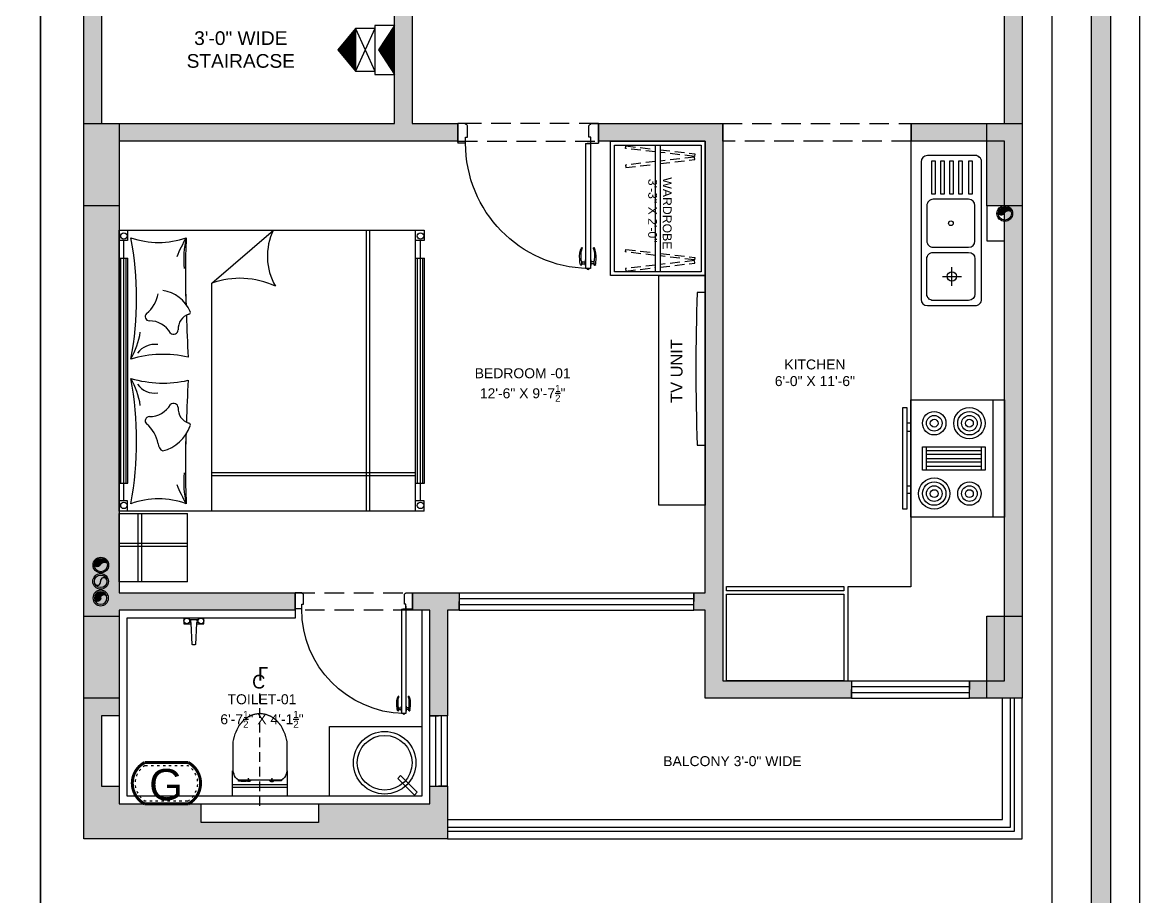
# Model space of a CAD drawing. Extents: x 374263 to 374793, y -84373 to -83661.
# Drawn here: x 374669.3 to 374766.8, y -84220.5 to -84144.2 of the extents above; entities that cross this region are included whole.
import ezdxf

# ---------------------------------------------------------------- set-up
doc = ezdxf.new("R2010")
doc.units = 0
doc.header["$MEASUREMENT"] = 0
for name, pattern in [('ACAD_ISO03W100', [30, 12, -18]), ('DASHED', [0.75, 0.5, -0.25]), ('DASHED2', [0.375, 0.25, -0.125])]:
    doc.linetypes.add(name, pattern=pattern)
doc.layers.get('0').update_dxf_attribs({"linetype": 'CONTINUOUS'})
for name, color, linetype in [('_DIMENSION', 190, 'CONTINUOUS'), ('_ELEVATION__18', 6, 'CONTINUOUS'), ('_HATCH_251', 251, 'CONTINUOUS'), ('_TEXT', 3, 'CONTINUOUS'), ('A-WALL', 253, 'CONTINUOUS'), ('COLUMN', 2, 'CONTINUOUS'), ('DOOR', 32, 'CONTINUOUS'), ('FORMAT_BODER', 34, 'CONTINUOUS'), ('FORMAT_BODER_HATCH', 8, 'CONTINUOUS'), ('FORMAT_TEXT', 34, 'CONTINUOUS'), ('FURNITURE', 36, 'CONTINUOUS'), ('HATCH', 251, 'CONTINUOUS'), ('KITCHEN_SANITRY', 253, 'CONTINUOUS'), ('PL_SOIL_PIPE', 20, 'CONTINUOUS'), ('PLUMBING_FITTINGS', 155, 'CONTINUOUS'), ('TOILET_FIXTURES', 125, 'CONTINUOUS'), ('WALL', 10, 'CONTINUOUS')]:
    doc.layers.add(name, color=color, linetype=linetype)
doc.styles.add('6_IN', font='arial.ttf', dxfattribs={"height": 6})
doc.styles.add('ABHAY', font='cityb___.ttf', dxfattribs={"height": 8})
doc.styles.add('ROMANS', font='ROMANS.shx')
doc.styles.add('TEXT', font='arial.ttf', dxfattribs={"height": 5})

# ---------------------------------------------------------------- blocks, each defined once
blk = doc.blocks.new('HANDLE_')
at = {"color": 25}
for p, q in [((-0.7500000000004547, -1.09139e-11), (0.7500000000004547, 1.09139e-11)), ((-3.842498068636357, -0.8676284369915948), (-3.853216888692712, -0.9166993664020991)), ((-0.7499999999977263, -0.1250000000121645), (-0.7500000000004547, -1.20508e-11)), ((-0.7499999999977263, -0.1250000000121645), (0.7500000000022738, -0.1250000000121645)), ((-0.31193088684131, -0.1339285402199266), (-0.3119308868422195, -0.1250000000121645)), ((0.3032124157793987, -0.9556787557717143), (-0.3032124157766702, -0.9556787557717143)), ((-0.2933930870608492, -0.1524663399978863), (0.2933930870653967, -0.1524663399978863)), ((-0.2499999999986358, -0.902466339997886), (-0.2499999999986358, -0.1524663399978863)), ((-0.2499999999977263, -0.9024663399977724), (0.2500000000022737, -0.9024663399977724)), ((0.2500000000013642, -0.902466339997886), (0.2500000000013642, -0.1524663399977726)), ((0.3032124157793987, -0.9556787557717143), (0.3426731880731495, -0.95135046825294)), ((0.3119308868458575, -0.1339285402199266), (0.3119308868467669, -0.1250000000121645)), ((0.6463932587589625, -1.053500312676419), (0.646393258758053, -1.234952984337382)), ((0.7500000000022738, -0.1250000000121645), (0.7500000000004547, -1.20508e-11))]:
    blk.add_line(p, q, dxfattribs=at)
for centre, radius, start, end in [((-3.778072760740997, -0.9331134917514416), 0.0769159507294752, 167.6781249051478, 262.0686072607006), ((-3.767353940683732, -0.8840425623365034), 0.0769159507294752, 88.24931041742155, 167.6781249085744), ((-0.3009289805590924, -1.419460461631159), 0.4637873270867705, 90.28209423090686, 130.7272898885489), ((-0.2933930870608492, -0.1339285402175392), 0.0185377997804608, 180.0000000073801, 270), ((-0.2499999999986358, -0.9556787557762618), 0.0532124157783414, 90, 179.9999999951015), ((0.2500000000013642, -0.9556787557762618), 0.0532124157783414, 4.8983595e-09, 90), ((0.2933930870653967, -0.1339285402175392), 0.0185377997804608, 270, 359.9999999926198), ((0.415379954731634, -1.423615301906123), 0.477828784213676, 67.39559944381442, 98.75216363580843), ((0.5694773080263076, -1.234952984337155), 0.0769159507294752, 278.1758633467022, 359.9999999994072), ((0.5694773080290361, -1.053500312676192), 0.0769159507294752, 359.9999999998307, 67.39559944375627)]:
    blk.add_arc(centre, radius, start, end, dxfattribs=at)
for points, knots in [([(0.5804156764365871, -1.311087178844559), (0.2404666102843294, -1.359928414367117), (-0.5324436510968554, -1.500316170596986), (-2.807718213423413, -1.583981610057549), (-3.622089301655705, -1.037196674035044), (-3.779623931885451, -1.010556217176142), (-3.788686179886553, -1.009293665094332)], [0.06465077938968, 0.06465077938968, 0.06465077938968, 0.06465077938968, 0.4505205632379475, 1.832325763560979, 2.246212023165044, 2.271789688375158, 2.271789688375158, 2.271789688375158, 2.271789688375158]), ([(-0.6035313947181749, -1.067991453448598), (-0.6098302535333461, -1.068714258614932), (-0.6161585194799954, -1.069431592586282), (-0.7698983168706947, -1.08664164307754), (-0.9305572701600792, -1.099817278792102), (-2.418423520624401, -1.120246660228416), (-2.754086384392849, -1.10592491586908), (-3.055444082143821, -1.039428431763212), (-3.109407603767521, -1.023997047075339), (-3.205341281711751, -0.9890947827407216), (-3.252207411322614, -0.9665128117130732), (-3.367705836836193, -0.9102795760228444), (-3.434128194658569, -0.8767955881079386), (-3.560049150617032, -0.8354699217416055), (-3.607370699731744, -0.8233649423218594), (-3.697280721912193, -0.8102639610380036), (-3.733476652535956, -0.8081261451404771), (-3.765004116617547, -0.8071625141921002)], [0.6671451956050121, 0.6671451956050121, 0.6671451956050121, 0.6671451956050121, 0.6810983110480155, 0.6810983110480155, 1.004570596250969, 1.004570596250969, 1.651515166656878, 1.651515166656878, 1.812419402126525, 1.812419402126525, 1.988170690984935, 1.988170690984935, 2.163921979843344, 2.163921979843344, 2.251194067272754, 2.251194067272754, 2.323653162038147, 2.323653162038147, 2.323653162038147, 2.323653162038147])]:
    blk.add_open_spline(points, degree=3, knots=knots, dxfattribs=at)
blk = doc.blocks.new("D3'")
at = {"layer": 'DOOR', "color": 251}
for p, q in [((-2.582151463421723, 37.09107455348101), (-2.582151463421723, 37.42844256444266)), ((-3.364944593389736, 5.08796792857538), (-3.364944593389736, 37.09107455347919)), ((-2.114944593389735, 37.09107455348101), (-3.364944593389736, 37.09107455348101)), ((-2.114944593389735, 5.08796792857538), (-2.114944593389735, 37.09107455347919)), ((-36.00000000000046, 0), (-36.00000000000046, 5.000000000001818)), ((-34.03367700265244, 5.000000000001818), (-35.99999999999955, 5.000000000001818)), ((-36.00000000000091, 4.750000000000909), (-36, 0.2500000000009095)), ((-36.00000000000091, 4.750000000000909), (-36, 0.2500000000009095)), ((-36.00000000000046, 0.2500000000009095), (-36.00000000000046, 4.750000000000909)), ((-35.5, 5.000000000001818), (-35.5, 5.000000000001818)), ((-34.03367700265244, 5.000000000001818), (-34.03367700265244, 3.500000000001819)), ((-34.03367700265244, 3.500000000003637), (-33.53367700265244, 3.500000000001819)), ((-33.53367700265244, 3.500000000003637), (-33.53367700265244, 0.500000000003638)), ((-3.364944593389736, 5.08796792857538), (-2.114944593389735, 5.087967928577199)), ((-2.080378661138638, 5.089281034575833), (-2.952244309281923, 5.089281034574012)), ((-2.952244309281923, 5.073297343289596), (-2.952244309281923, 5.089281034574012)), ((-2.082332696775663, 5.073297343291415), (-2.952244309281923, 5.073297343289596)), ((-2.033677002652438, 3.500000000003637), (-2.533677002652437, 3.500000000001819)), ((-2.533677002652437, 3.500000000003637), (-2.533677002652437, 0.500000000003638)), ((-2.033677002652438, 5.000000000001818), (-2.033677002652438, 3.500000000001819)), ((-2.015983691284418, 5.006948337801077), (-2.015983691284418, 4.137036725293)), ((-2.015983691284418, 4.137036725293), (-2, 4.137036725293)), ((-2, 5.008902373436285), (-2, 4.137036725293)), ((-2.000000000000909, 5.000000000001818), (0, 5.000000000001818)), ((-0.75, 5.000000000001818), (-0.75, 5.000000000001818)), ((-0.75, 5.000000000001818), (-0.75, 5.000000000001818)), ((0, 0), (0, 5.000000000001818)), ((-4.547e-13, 0.2500000000045475), (-4.547e-13, 4.750000000004545)), ((-9.095e-13, 4.750000000007275), (0, 0.250000000007276)), ((-34.03367700265244, 1.819e-12), (-36.00000000000046, 0)), ((-34.03367700265244, 0.1381389938869688), (-34.03367700265244, 1.819e-12)), ((-33.53367700265244, 0.500000000001819), (-33.67181599653668, 0.500000000001819)), ((-2.533677002652437, 0.500000000001819), (-2.395538008768198, 0.500000000001819)), ((-2.033677002652438, 0.1381389938869688), (-2.033677002652438, 1.819e-12)), ((-2.033677002652438, 1.819e-12), (0, 0))]:
    blk.add_line(p, q, dxfattribs=at)
blk.add_circle((-2.015983691284644, 5.073297343291415), 0.0663490054912472, dxfattribs=at)
for centre, radius, start, end in [((-2.582151463421951, 37.09107455348101), 0.3373680109623365, 90, 180), ((-2.001500999663903, 5.06734061591726), 32.03224678733896, 91.32096415422062, 180.1204516170646), ((-34.03367700265267, 0.500000000001819), 0.3618609855343493, 269.9999999999479, 0), ((-2.033677002652666, 0.500000000001819), 0.3618609855343493, 180, 270.0000000000521)]:
    blk.add_arc(centre, radius, start, end, dxfattribs=at)
at = {"layer": 'DOOR', "color": 251, "extrusion": (0, 0, -1), "zscale": -1, "rotation": 90}
blk.add_blockref('HANDLE_', (3.364944593378821, 35.59107455347919), dxfattribs=at)
at = {"layer": 'DOOR', "color": 251, "rotation": 90}
blk.add_blockref('HANDLE_', (-2.114944593400648, 35.59107455347919), dxfattribs=at)
blk = doc.blocks.new('RANGE-OVEN_-_30_IN_TOP')
at = {"layer": 'KITCHEN_SANITRY'}
for p, q in [((0, -3), (30, -3)), ((12, -6), (18, -6)), ((13, -19.999996), (13, -6)), ((14, -6), (14, -19.999996)), ((15, -19.999996), (15, -6)), ((16, -6), (16, -19.999996)), ((17, -19.999996), (17, -6)), ((18, -19.999996), (12, -19.999996)), ((6.000000000000003, -23.99999600000001), (6.000000000000003, -24.999996)), ((8.000000000000002, -24.999996), (8.000000000000002, -23.99999600000001)), ((22.00000000000001, -24.999996), (22.00000000000001, -23.99999600000001)), ((24, -23.99999600000001), (24, -24.999996))]:
    blk.add_line(p, q, dxfattribs=at)
for points in [[(0, -23.99999600000001), (0, 0), (30, 0), (30, -23.99999600000001)], [(12, -20.999996), (12, -5), (18, -5), (18, -20.999996)], [(2.000000000000003, -25.999996), (2.000000000000003, -24.999996), (28.00000000000001, -24.999996), (28.00000000000001, -25.999996)]]:
    blk.add_lwpolyline(points, close=True, dxfattribs=at)
for centre, radius in [((6.000000000000003, -9.000000199999997), 4), ((6.000000000000003, -9.000000199999997), 3), ((6.000000000000003, -9.000000199999997), 2), ((6.000000000000003, -9.000000199999997), 1), ((24, -9.000000199999997), 3), ((24, -9.000000199999997), 2), ((24, -9.000000199999997), 1), ((24, -18), 4), ((6.000000000000003, -18), 3), ((6.000000000000003, -18), 2), ((6.000000000000003, -18), 1), ((24, -18), 3), ((24, -18), 2), ((24, -18), 1)]:
    blk.add_circle(centre, radius, dxfattribs=at)
blk = doc.blocks.new('W_C')
at = {"layer": 'TOILET_FIXTURES', "color": 0, "linetype": 'DASHED2', "ltscale": 10}
blk.add_line((76930.99999999997, -182791.5000000001), (76930.99999999997, -182821.5), dxfattribs=at)
at = {"layer": 'TOILET_FIXTURES', "extrusion": (1.22205784014e-05, 1.87020996e-08, 0.9999999999253286)}
for p, q in [((76923.95652173957, -182793.999999999, 8.60753783063e-05), (76923.95652173857, -182800.4695277456, 8.61963720707e-05)), ((76923.95652173957, -182793.999999999, 8.60753783063e-05), (76938.0434782605, -182794.0000000011, -8.60753783074e-05)), ((76938.0434782605, -182794.0000000011, -8.60753783074e-05), (76938.04347825947, -182800.4695277477, -8.5954384543e-05)), ((76924.10536490874, -182800.3274194626, 8.43747647169e-05), (76924.29398361118, -182799.6302133218, 8.20566958569e-05)), ((76936.49315291051, -182798.091752719, -6.70529814524e-05), (76925.59165039148, -182798.0917527172, 6.61696847844e-05)), ((76937.91183730144, -182800.33395942, -8.43481913059e-05), (76937.72321859866, -182799.6302133239, -8.20563231911e-05))]:
    blk.add_line(p, q, dxfattribs=at)
for points, elevation in [([(76937.99213957172, -182796.1736521909), (76923.9565159943, -182796.1736521888), (76923.95651599416, -182796.9662218839), (76937.99213957161, -182796.9662218859)], 0.9367226854038214), ([(76926.19775980865, -182797.8268445524), (76925.52404355502, -182797.8268445523), (76925.52404355493, -182798.091752735), (76926.19775980862, -182798.091752735)], 0.9367226854038208), ([(76926.19775980865, -182797.8268445524), (76926.81610216126, -182797.8268445525), (76926.81610216117, -182798.0917527352), (76926.19775980862, -182798.091752735)], 0.9367226854038208), ([(76926.81610216126, -182797.8268445525), (76927.51750523978, -182797.8268445525), (76927.51750523974, -182798.0917527352), (76926.81610216117, -182798.0917527352)], 0.9367226854038204), ([(76935.27281509068, -182797.8429058157), (76934.54725813086, -182797.8429058155), (76934.54725813081, -182798.0917527362), (76935.27281509066, -182798.0917527364)], 0.9367226854038204), ([(76935.80513324692, -182797.8429058159), (76935.27281509068, -182797.8429058157), (76935.27281509066, -182798.0917527364), (76935.80513324687, -182798.0917527364)], 0.9367226854038208), ([(76936.49314716656, -182797.8429058159), (76935.80513324692, -182797.8429058159), (76935.80513324687, -182798.0917527364), (76936.4931471665, -182798.0917527366)], 0.9367226854038204)]:
    blk.add_lwpolyline(points, close=True, dxfattribs=dict(at, elevation=elevation))
at = {"layer": 'TOILET_FIXTURES', "extrusion": (1.22205784014e-05, 1.87020996e-08, 0.9999999999253286), "const_width": 0.3230591401852507}
for points, elevation in [([(76924.1053591638, -182800.3274194803), (76924.10535916264, -182807.9291317614)], 0.9367226854038208), ([(76924.10535916264, -182807.9291317614), (76924.59828323561, -182809.8091095084), (76925.60712904981, -182811.9464474375), (76926.84464669885, -182813.4116665592), (76928.18322757818, -182814.3634419875), (76929.4980696727, -182814.8842957426), (76931.081920971, -182815.1465199369)], 0.9367226854038212)]:
    blk.add_lwpolyline(points, dxfattribs=dict(at, elevation=elevation))
at = {"layer": 'TOILET_FIXTURES', "extrusion": (1.22205784014e-05, 1.87020996e-08, 0.9999999999253286), "const_width": 0.3230591401852507, "elevation": 0.9367226854038202}
blk.add_lwpolyline([(76937.91183155755, -182800.3274194824), (76937.91183155638, -182807.9249669013, -0.0641941157641644), (76937.91077524843, -182807.9331604468), (76937.41890748231, -182809.8091095103), (76936.41006166743, -182811.9464474392), (76935.172544018, -182813.4116665605), (76933.8339631385, -182814.3634419884), (76932.51912104362, -182814.884295743), (76930.93526974572, -182815.146519937)], format="xyb", dxfattribs=at)
at = {"layer": 'TOILET_FIXTURES', "extrusion": (1.22205784014e-05, 1.87020996e-08, 0.9999999999253286)}
for centre, radius in [((76928.04398853298, -182798.2938576332, 0.9367226854038214), 0.1205079526204136), ((76934.0509267175, -182798.297159632, 0.9367226854038215), 0.1315382488167764)]:
    blk.add_circle(centre, radius, dxfattribs=at)
for centre, radius, start, end in [((76928.01281549223, -182798.4489587993, 0.9367226854038205), 0.7952096467459662, 26.69219823938087, 128.5258389671439), ((76928.00948552696, -182798.3622299119, 0.936722685403821), 0.4736652703590666, 34.82209638647618, 145.1779035969845), ((76934.0426665876, -182798.2410837662, 0.9367226854038213), 0.6427739149827633, 38.27730437557205, 166.5661371476442), ((76934.0468132892, -182798.165288733, 0.9367226854038202), 0.3291560389786517, 12.90926341015889, 167.0907365728578), ((76926.40716609386, -182800.0588229607, 0.9367226854038203), 2.156216754448939, 114.1778502743317, 168.5344594617902), ((76935.610024627, -182800.0588229621, 0.9367226854038211), 2.156216754448939, 11.46554052120333, 65.82214970905258)]:
    blk.add_arc(centre, radius, start, end, dxfattribs=at)
at = {"layer": 'TOILET_FIXTURES', "color": 0, "linetype": 'DASHED2', "ltscale": 10, "char_height": 3.499999999999999, "width": 46.00910087005506, "attachment_point": 1, "style": 'ABHAY'}
for s, insert in [('\\A1;{\\fCentury Gothic|b0|i0|c0|p34;C}', (76928.99999999997, -182821.5)), ('\\A1;{\\fCentury Gothic|b0|i0|c0|p34;L}', (76930.50000000003, -182823.5000000001))]:
    blk.add_mtext(s, dxfattribs=dict(at, insert=insert))
blk = doc.blocks.new('WTRWF')
at = {"layer": 'PLUMBING_FITTINGS', "rotation": 180.0000078334754}
blk.add_blockref('W_C', (422106.4237395412, -345119.4306669388), dxfattribs=at)
blk = doc.blocks.new('WFA')
at = {"layer": 'FURNITURE', "linetype": 'DASHED', "ltscale": 5}
for points in [[(259475.3518783471, -20935.12798507938), (259467.6500667337, -20934.24296354223), (259467.7244815497, -20933.59537603107), (259475.3518783471, -20934.47184650014)], [(259476.5308765342, -20934.60732615617), (259485.3686293699, -20935.62287963781), (259485.2942145539, -20936.27046714904), (259476.5308765342, -20935.26346473536)], [(259475.3518783471, -20937.60122704455), (259467.6500667337, -20938.48624858167), (259467.7244815497, -20939.13383609286), (259475.3518783471, -20938.25736562374)], [(259476.5308765342, -20938.12188596776), (259485.3686293699, -20937.10633248606), (259485.2942145539, -20936.45874497489), (259476.5308765342, -20937.46574738857)]]:
    blk.add_lwpolyline(points, dxfattribs=at)
blk = doc.blocks.new('A$C65C017E6')
at = {"layer": 'KITCHEN_SANITRY'}
for p, q in [((9.827947829007824, 6.327682716511843), (9.827947829007824, 12.32768271651184)), ((6.858812174221383, 9.32768271651184), (12.85881217422138, 9.32768271651184))]:
    blk.add_line(p, q, dxfattribs=at)
for points in [[(17.29808802173465, -8.6335239757e-06, 0.4142135623730951), (19.29808802173466, 1.999991366476024), (19.29808802173466, 45.99999136647602, 0.4142135623730951), (17.29808802173465, 47.99999136647602), (1.99998815562685, 47.99999136647602, 0.4142135623730951), (-1.18443731481e-05, 45.99999136647602), (-1.18443731481e-05, 1.999991366476024, 0.4142135623730951), (1.99998815562685, -8.6335239757e-06)], [(3.837449339493103, 33.99724689973118, 0.4142135623730951), (1.837449339493105, 31.99724689973118), (1.837449339493105, 20.65537406654767, 0.4142135623730951), (3.837449339493103, 18.65537406654766), (15.17932217267844, 18.65537406654766, 0.4142135623730951), (17.17932217267844, 20.65537406654767), (17.17932217267844, 31.99724689973118, 0.4142135623730951), (15.17932217267844, 33.99724689973118)], [(3.837449339493103, 1.656746299920995, -0.4142135623730951), (1.837449339493105, 3.656746299920995), (1.837449339493105, 14.99861913310451, -0.4142135623730951), (3.837449339493103, 16.99861913310451), (15.17932217267844, 16.99861913310451, -0.4142135623730951), (17.17932217267844, 14.99861913310451), (17.17932217267844, 3.656746299920995, -0.4142135623730951), (15.17932217267844, 1.656746299920995)]]:
    blk.add_lwpolyline(points, format="xyb", close=True, dxfattribs=at)
for points in [[(3.456368150194975, 35.65400183317434), (3.456368150194975, 35.65400183317434), (3.456368150194975, 46.34323643303286), (3.456368150194975, 46.34323643303286), (4.464477061041177, 46.34323643303286), (4.464477061041177, 46.34323643303286), (4.464477061041177, 35.65400183317434), (4.464477061041177, 35.65400183317434)], [(6.336680970531233, 35.65400183317434), (6.336680970531233, 35.65400183317434), (6.336680970531233, 46.34323643303286), (6.336680970531233, 46.34323643303286), (7.344789881377437, 46.34323643303286), (7.344789881377437, 46.34323643303286), (7.344789881377437, 35.65400183317434), (7.344789881377437, 35.65400183317434)], [(9.216993790863851, 35.65400183317434), (9.216993790863851, 35.65400183317434), (9.216993790863851, 46.34323643303286), (9.216993790863851, 46.34323643303286), (10.22510270171006, 46.34323643303286), (10.22510270171006, 46.34323643303286), (10.22510270171187, 35.65400183317434), (10.22510270171187, 35.65400183317434)], [(12.09730661120011, 35.65400183317434), (12.09730661120011, 35.65400183317434), (12.09730661120011, 46.34323643303286), (12.09730661120011, 46.34323643303286), (13.10541552204631, 46.34323643303286), (13.10541552204631, 46.34323643303286), (13.10541552204631, 35.65400183317434), (13.10541552204631, 35.65400183317434)], [(15.26564981714727, 35.65400183317434), (15.26564981714727, 35.65400183317434), (15.26564981714727, 46.34323643303286), (15.26564981714727, 46.34323643303286), (16.27375872799348, 46.34323643303286), (16.27375872799348, 46.34323643303286), (16.27375872799348, 35.65400183317434), (16.27375872799348, 35.65400183317434)]]:
    blk.add_lwpolyline(points, close=True, dxfattribs=at)
for centre, radius in [((9.508385756083953, 26.32631048313851), 0.75), ((9.824734976742542, 9.32768271651184), 1.5)]:
    blk.add_circle(centre, radius, dxfattribs=at)
blk = doc.blocks.new('A$C65647B64')
at = {"layer": 'HATCH'}
h = blk.add_hatch(color=252, dxfattribs=at)
h.dxf.hatch_style = 1
h.paths.add_polyline_path([(9.000157897011377, 126.0006709835725), (0.0001579062081873, 126.0006709835725), (0.0001579062081873, 147.0006709835725), (9.000157897011377, 147.0006709835725)])
h = blk.add_hatch(color=252, dxfattribs=at)
h.dxf.hatch_style = 1
h.paths.add_polyline_path([(231.0001477072947, 126.0000105238287), (231.0001477071783, 147.0000105146319), (240.0001477071783, 147.0000105146319), (240.0001477072947, 126.0000105238287)])
h = blk.add_hatch(color=252, dxfattribs=at)
h.dxf.hatch_style = 1
h.paths.add_polyline_path([(0.0002830519806594, 0.0008789554703981), (0.0002830513985828, 21.00001038680784), (9.000283051398583, 21.00001038680784), (9.00028305198066, 0.0008789554703981)])
h = blk.add_hatch(color=252, dxfattribs=at)
h.dxf.hatch_style = 1
h.paths.add_polyline_path([(231.0001477072947, 1.05146318674e-05), (231.0001605759608, 21.00001038680784), (240.0001605759608, 21.00001038680784), (240.0001477072947, 1.05146318674e-05)])
at = {"layer": 'A-WALL', "color": 1, "ltscale": 10}
for p, q in [((8.999980586348101, 1.05146318674e-05), (-1.94136518985e-05, 1.05146318674e-05)), ((239.9999805863481, 1.05146318674e-05), (230.9999805863481, 1.05146318674e-05))]:
    blk.add_line(p, q, dxfattribs=at)
at = {"layer": 'COLUMN', "ltscale": 10}
for points in [[(9.000157897011377, 126.0006709835725), (0.0001579062081873, 126.0006709835725), (0.0001579062081873, 147.0006709835725), (9.000157897011377, 147.0006709835725)], [(231.0001477072947, 126.0000105238287), (231.0001477071783, 147.0000105146319), (240.0001477071783, 147.0000105146319), (240.0001477072947, 126.0000105238287)], [(0.0002830519806594, 0.0008789554703981), (0.0002830513985828, 21.00001038680784), (9.000283051398583, 21.00001038680784), (9.00028305198066, 0.0008789554703981)], [(231.0001477072947, 1.05146318674e-05), (231.0001605759608, 21.00001038680784), (240.0001605759608, 21.00001038680784), (240.0001477072947, 1.05146318674e-05)]]:
    blk.add_lwpolyline(points, close=True, dxfattribs=at)
blk = doc.blocks.new('RF')
at = {"layer": '_ELEVATION__18', "ltscale": 12, "const_width": 1.066210281212989}
blk.add_lwpolyline([(180518.3899854933, -96041.36760216898), (180502.8432171151, -96041.36760216921, -0.5903954171693245), (180502.8432171151, -96026.69798343319), (180518.3899854933, -96026.69798343319, -0.5903954171709516), (180518.3899854933, -96041.36760216898, 0.5903954171709516)], format="xyb", dxfattribs=at)
at = {"layer": '_HATCH_251', "linetype": 'ACAD_ISO03W100', "ltscale": 0.07}
blk.add_lwpolyline([(180518.1236733271, -96040.36760216898), (180503.1095292813, -96040.36760216921, -0.5677755705015859), (180503.1095292813, -96027.69798343319), (180518.1236733271, -96027.69798343319, -0.5677755705028685)], format="xyb", close=True, dxfattribs=at)
at = {"layer": '_TEXT', "insert": (180510.4947465362, -96040.19575134157), "char_height": 11.05446819561627, "width": 125.1391115068804, "attachment_point": 8, "style": '6_IN'}
blk.add_mtext('\\A1;{\\fSwis721 BdOul BT|b0|i0|c0|p82;G}', dxfattribs=at)
blk = doc.blocks.new('RGFGFFJHNGF')
at = {"layer": 'WALL', "ltscale": 0.1}
h = blk.add_hatch(dxfattribs=at)
h.set_pattern_fill('ANSI31', color=2, style=0)
h.set_pattern_definition([(45, (0, 0), (-0.0883883476483184, 0.0883883476483185), [])])
h.paths.add_polyline_path([(-14217.55455211426, -326.4014114548499), (-14192.1703766924, -343.0068056031614), (-14166.78620127053, -326.4014114548499)])
h.paths.add_polyline_path([(-14197.80646366138, -334.5104859028123), (-14186.87068086071, -334.5104859028123), (-14186.87068086071, -326.9395593485062), (-14197.80646366138, -326.9395593485062)], flags=24)
at = {"layer": 'WALL', "color": 2, "ltscale": 0.1}
for p, q in [((-14192.1703766924, -343.0068056031614), (-14217.55455211426, -326.4014114548499)), ((-14166.78620127053, -326.4014114548499), (-14192.1703766924, -343.0068056031614))]:
    blk.add_line(p, q, dxfattribs=at)
at = {"layer": 'WALL', "color": 2}
blk.add_lwpolyline([(-14217.55455211426, -326.4014114548499), (-14166.78620127053, -326.4014114548499), (-14166.78620127053, -346.9327762277408), (-14217.55455211426, -346.9327762277408)], close=True, dxfattribs=at)
at = {"layer": 'WALL', "color": 2, "style": 'ROMANS'}
blk.add_text('DB', height=5.047284369537389, dxfattribs=at).set_placement((-14197.50603006795, -333.248664810428))
blk = doc.blocks.new('SDFCDFC')
at = {"layer": 'WALL'}
h = blk.add_hatch(dxfattribs=at)
h.set_pattern_fill('ANSI31', color=2, scale=1.5, style=0)
h.set_pattern_definition([(45, (-8.613097043948073, -15.09720820093207), (-0.1325825214724776, 0.1325825214724777), [])])
h.paths.add_polyline_path([(8.613097043948073, -7.890539911335509), (-8.613097043948073, -7.890539911335509), (0, -15.09720820093207)])
at = {"layer": 'WALL', "color": 2}
for p, q in [((-8.613097043948073, 0), (-8.613097043948073, -7.890539911335509)), ((-8.613097043948073, -7.890539911335509), (8.613097043948073, 0)), ((8.613097043948073, -7.890539911335509), (8.613097043948073, 0)), ((-8.613097043948073, -7.890539911335509), (8.613097043948073, -7.890539911335509))]:
    blk.add_line(p, q, dxfattribs=at)
for points in [[(-8.613097043948073, 0), (8.613097043948073, 0)], [(-8.613097043948073, 0), (8.613097043948073, -7.890539911335509)], [(-8.613097043948073, -7.890539911335509), (0, -15.09720820093207), (8.613097043948073, -7.890539911335509)]]:
    blk.add_lwpolyline(points, dxfattribs=at)
blk = doc.blocks.new('YTRYETY')
at = {"layer": 'PL_SOIL_PIPE', "ltscale": 15}
for radius in [1.999999999999999, 1.599999999999999]:
    blk.add_circle((93722.20259649427, -60350.95079915662), radius, dxfattribs=at)
for centre, start, end in [((93722.1349007243, -60350.15177561116), 102.7037645026153, 274.8427124536952), ((93722.27029226428, -60351.74982270207), 282.7037645026154, 94.84271245369528)]:
    blk.add_arc(centre, 0.8018861162721911, start, end, dxfattribs=at)
blk = doc.blocks.new('WASTE')
blk.add_hatch(color=132).paths.add_polyline_path([(0.9731623172859722, -1.196909174849662, 0.8053225441454062), (0.995486700558729, 0.4029350744169343, 0.4183062879604785), (-0.6268376827141529, -1.196909174849688, 0.4101326469305815), (0.9508379340129524, -2.796753424116312, -0.8053225441455412)])
for radius in [1.999999999999999, 1.599999999999999]:
    blk.add_circle((0.9731623172858468, -1.196909174849688), radius)
for centre, start, end in [((0.8097751235716948, -0.3945513710054791), 281.5099872441403, 76.5526600904395), ((1.136549510999997, -1.999266978693901), 101.5099872441403, 256.5526600904395)]:
    blk.add_arc(centre, 0.8188244136928791, start, end)
blk = doc.blocks.new('R_W_P')
h = blk.add_hatch(color=5)
edge = h.paths.add_edge_path()
edge.add_arc((0.5650995811330155, -0.5738365855424205), 1.09365611150203, 46.97891212682749, 148.3522443334496)
edge.add_arc((-1.296937221214949, 0.5738365855370386), 1.09365611150203, 226.9789121268035, 328.3522443334053, ccw=False)
edge.add_arc((-0.365918820044812, 0), 1.692307692307715, 7.665578230314793, 187.6655782302262, ccw=False)
for radius in [2.000000000000025, 1.692307692307715]:
    blk.add_circle((-0.365918820044812, 0), radius)
blk = doc.blocks.new('HH')
at = {"layer": 'FORMAT_BODER_HATCH', "ltscale": 12}
h = blk.add_hatch(color=251, dxfattribs=at)
h.dxf.hatch_style = 1
h.paths.add_polyline_path([(364651.477923392, -82436.69399200841), (364655.9779237104, -82436.69399200841), (364655.9779236869, -82440.44399201384), (364660.477922342, -82440.44399123784), (364660.4779222714, -82444.94399123784), (364655.9779236869, -82444.94399201384), (364655.9779236864, -82567.9439920139), (364651.4779236864, -82567.9439920139), (364651.477923687, -82563.44399201381), (364648.477923687, -82563.44399201384), (364648.477923687, -82558.94399201384), (364651.4779236869, -82558.94399201384)])
h.paths.add_polyline_path([(364696.4779223184, -82440.44399201384), (364711.4779236868, -82440.44399201385), (364711.4779236868, -82416.44399201384), (364768.477923687, -82416.44399201384), (364768.4780708271, -82974.44399201384), (364754.9779237159, -82974.44399208148), (364754.9779237159, -82969.94399201384), (364759.4779159009, -82969.94399201384), (364763.9779236868, -82969.94399201384), (364763.9779236867, -82831.94399201381), (364740.079591122, -82831.94399201378), (364740.079591122, -82827.44399201378), (364763.9779134879, -82827.44399201381), (364763.9779134878, -82612.94399201381), (364651.477923687, -82612.94399201381), (364651.4779236864, -82603.94399201384), (364655.9779236864, -82603.94399201384), (364655.9779236866, -82608.44399201384), (364763.9779236867, -82608.44399201397), (364763.9784032581, -82440.4428128141), (364759.4784032627, -82440.4428128141), (364759.4779236869, -82420.94399201384), (364715.9779236868, -82420.94399201384), (364715.9779236867, -82444.94399201384), (364696.4779223184, -82444.94399201384)])
h.paths.add_polyline_path([(364646.9779236869, -82410.44399202679), (364655.9779236869, -82410.44399201384), (364655.9779236995, -82418.69399200841), (364651.4779236814, -82418.69399200841), (364651.4779236869, -82414.94399201384), (364646.9779236843, -82414.94399201128)])
h.paths.add_polyline_path([(364691.8883714481, -82827.44399201384), (364691.8883714481, -82969.94399201384), (364724.8415710991, -82969.94399201384), (364724.8415710991, -82974.44399201384), (364687.3883714481, -82974.44399201384), (364687.3883714481, -82951.94399201387), (364684.4779270589, -82951.94399201384), (364684.4779270589, -82947.44399201387), (364687.388371448, -82947.44399201387), (364687.3883714481, -82831.94399201381), (364660.1521732968, -82831.94399201375), (364660.1521732968, -82827.44399201375)], flags=17)
edge = h.paths.add_edge_path()
edge.add_line((364614.066056504, -82947.44268446518), (364624.4779270589, -82947.44399201387))
edge.add_line((364624.4779270589, -82947.44399201387), (364624.4779270589, -82951.94399201384))
edge.add_line((364624.4779270589, -82951.94399201384), (364621.4779236868, -82951.94399201387))
edge.add_line((364621.4779236868, -82951.94399201387), (364621.4779236869, -82977.44399201882))
edge.add_line((364621.4779236869, -82977.44399201882), (364616.9779236869, -82977.44399201384))
edge.add_line((364616.9779236869, -82977.44399201384), (364616.9779236869, -82951.94399201384))
edge.add_line((364616.9779236869, -82951.94399201384), (364612.5647312794, -82951.94399201384))
edge.add_line((364612.5647312794, -82951.94399201384), (364612.5673817287, -82947.44399201384))
h.paths.add_polyline_path([(364588.5246398939, -83001.44399137175), (364588.5246398939, -83006.19398419894), (364558.5246398939, -83006.19398419894), (364558.5246398939, -83001.44399179668), (364554.0246398215, -83001.44399193443), (364541.9785676553, -83001.44399193443), (364541.9785222922, -83001.44399203104), (364537.4785222922, -83001.44399209478), (364537.4785079404, -82996.94399205995), (364532.9780488604, -82996.94399206548), (364532.9780488345, -82978.94312357577), (364537.4783070624, -82978.94312357024), (364537.478048805, -82951.9439920083), (364582.561561612, -82951.94399201384), (364582.561561612, -82947.44399201384), (364537.4779236868, -82947.44399201384), (364537.4779236868, -82831.94399201384), (364624.1546590683, -82831.94399201378), (364624.1546590683, -82827.44399201378), (364612.4779414858, -82827.44399201381), (364612.4779236868, -82727.4415599941), (364607.9779236869, -82727.4415599941), (364607.9779236868, -82827.44333154491), (364532.9786116753, -82827.44333154487), (364532.9779236823, -82686.44399201384), (364549.4779236868, -82686.44399201381), (364549.4779236868, -82681.94399201384), (364537.4779236777, -82681.94399201384), (364537.4779236843, -82627.94399201384), (364603.4779206244, -82627.94399201381), (364603.4779206244, -82681.94397976407), (364585.4779236868, -82681.94399201381), (364585.4779236868, -82686.44399201384), (364607.9779236823, -82686.44399201384), (364607.9779236869, -82690.94401888968), (364612.4779236868, -82690.94407264142), (364612.4779134695, -82618.99353512423), (364607.977923687, -82618.99444890342), (364607.9779236823, -82623.49399201383), (364532.9779240334, -82623.44399201384), (364532.9779236868, -82563.44399201384), (364536.6680373027, -82563.44399201384), (364536.6680373027, -82558.93179253244), (364532.8581509187, -82558.93117943776), (364532.8743609331, -82539.44399201384), (364558.4779236868, -82539.44399201374), (364558.4779236868, -82558.93530222379), (364554.6680373027, -82558.9346891291), (364554.6680373027, -82563.44399201384), (364607.977923687, -82563.44399201384), (364607.9785774614, -82588.99214757112), (364612.4785774614, -82588.99214757112), (364612.477923687, -82558.94399201384), (364562.9740628398, -82558.93602575167), (364562.9779236868, -82534.94399201372), (364537.428013926, -82534.94399201384), (364537.5278334476, -82414.94399201384), (364587.0869650373, -82414.94399201384), (364587.0869650373, -82410.44399196413), (364528.4779236868, -82410.44399201384), (364528.4779236868, -83010.44399201384), (364621.4779236604, -83010.44399201384), (364621.4779236665, -82996.9439909147), (364616.9783971464, -82996.94399092795), (364616.9779236665, -83001.44399088339)])
h = blk.add_hatch(color=251, dxfattribs=at)
h.dxf.hatch_style = 1
h.paths.add_polyline_path([(364621.4779236868, -82951.94399201387), (364624.4779270589, -82951.94399201384), (364624.4779270589, -82947.44399201387), (364612.5673821138, -82947.44268446528), (364612.5647308943, -82951.94399201384), (364616.9779236869, -82951.94399201384), (364616.9779236836, -82978.94399201716), (364621.4779236836, -82978.94399201716)])
at = {"layer": 'FORMAT_BODER_HATCH', "linetype": 'BYBLOCK'}
for p, q in [((364561.2428908545, -82868.24925363615), (364576.9728571858, -82854.68799776856)), ((364613.3491861906, -82926.62310737737), (364613.3491861906, -82854.68799776856)), ((364538.643508847, -82857.34256741025), (364538.643508847, -82923.96853773568)), ((364614.5147713508, -82857.34256741025), (364614.5147713508, -82923.96853773568)), ((364561.2428908545, -82926.62310737737), (364561.2428908545, -82868.24925363615)), ((364537.4779236868, -82927.17177517425), (364554.961701086, -82927.17177517425)), ((364554.961701086, -82944.65555257343), (364537.4779236868, -82944.65555257343))]:
    blk.add_line(p, q, dxfattribs=at)
at = {"layer": 'FORMAT_BODER_HATCH'}
for p, q in [((364537.4779236868, -82944.65555257343), (364537.4779236868, -82927.17177517425)), ((364554.961701086, -82944.65555257343), (364554.961701086, -82927.17177517425)), ((364624.4779270589, -82948.94399201384), (364684.4779270589, -82948.94399201384)), ((364624.4779270589, -82950.44399201384), (364684.4779270589, -82950.44399201384)), ((364724.8415710991, -82971.44399201384), (364754.9779237159, -82971.44399201384)), ((364724.8415710991, -82972.94399201384), (364754.9779237159, -82972.94399201384)), ((364618.4779236604, -82996.94399092047), (364618.4779236869, -82978.94399201605)), ((364619.9779236604, -82996.94399092268), (364619.9779236869, -82978.94399201826))]:
    blk.add_line(p, q, dxfattribs=at)
at = {"layer": 'FORMAT_BODER_HATCH', "color": 4}
for p, q in [((364624.4779270589, -82947.44399201384), (364624.4779270589, -82949.69399201384)), ((364624.4779270589, -82947.44399201384), (364684.4779270589, -82947.44399201384)), ((364624.4779270589, -82951.94399201384), (364624.4779270589, -82949.69399201384)), ((364684.4779270589, -82947.44399201384), (364684.4779270589, -82949.69399201384)), ((364684.4779270589, -82951.94399201384), (364684.4779270589, -82949.69399201384)), ((364624.4779270589, -82951.94399201384), (364684.4779270589, -82951.94399201384)), ((364724.8415710991, -82969.94399201384), (364724.8415710991, -82972.19399201384)), ((364724.8415710991, -82969.94399201384), (364754.9779237159, -82969.94399201384)), ((364754.9779237159, -82969.94399201384), (364754.9779237159, -82972.19399201384)), ((364724.8415710991, -82974.44399201384), (364724.8415710991, -82972.19399201384)), ((364754.9779237159, -82974.44399201384), (364754.9779237159, -82972.19399201384)), ((364724.8415710991, -82974.44399201384), (364754.9779237159, -82974.44399201384)), ((364616.9779236604, -82996.94399091825), (364616.9779236869, -82978.94399201384)), ((364616.9779236869, -82978.94399201384), (364619.2279236869, -82978.94399201716)), ((364621.4779236869, -82978.94399202047), (364619.2279236869, -82978.94399201716)), ((364621.4779236604, -82996.94399092489), (364621.4779236869, -82978.94399202047)), ((364616.9779236604, -82996.94399091825), (364619.2279236604, -82996.94399092157)), ((364621.4779236604, -82996.94399092489), (364619.2279236604, -82996.94399092157))]:
    blk.add_line(p, q, dxfattribs=at)
at = {"layer": 'FORMAT_BODER_HATCH', "color": 251, "ltscale": 10}
blk.add_line((364582.561561612, -82951.94399201384), (364582.561561612, -82953.94399201384), dxfattribs=at)
at = {"layer": 'FORMAT_BODER_HATCH', "color": 251, "ltscale": 0.2}
for p, q in [((364591.3253488968, -82999.44401331889, 4.06518592e-08), (364591.3253489266, -82981.69401331889, 4.06518592e-08)), ((364591.3253489266, -82981.69401331889, 4.06518592e-08), (364614.9780046761, -82981.69401331889))]:
    blk.add_line(p, q, dxfattribs=at)
at = {"layer": 'FORMAT_BODER_HATCH', "color": 251, "ltscale": 12}
for points in [[(364621.4779236543, -83001.443990905), (364621.4779236604, -83001.443990905), (364621.4779236604, -83010.44399201384), (364528.4779236868, -83010.44399201384), (364528.4779236868, -82410.44399201384), (364587.0869650373, -82410.44399196413), (364587.0869650373, -82414.94399201384), (364537.5278334476, -82414.94399201384), (364537.428013926, -82534.94399201384), (364562.9779236868, -82534.94399201372), (364562.9740628398, -82558.93602575167), (364612.477923687, -82558.94399201384), (364612.4792312357, -82588.99214757112), (364607.977923687, -82588.99214757112), (364607.977923687, -82563.44399201384), (364554.6680373027, -82563.44399201384)], [(364763.9779236867, -82855.57667449057), (364763.9779236867, -82831.94399201381), (364740.079591122, -82831.94399201378), (364740.079591122, -82827.44399201378), (364763.9779134879, -82827.44399201381), (364763.9779134878, -82612.94399201381)], [(364768.477923687, -82416.44399201384), (364768.4780708271, -82974.44399201384), (364754.9779237159, -82974.44399208148), (364754.9779237159, -82969.94399201384), (364759.4779159009, -82969.94399201384), (364763.9779236868, -82969.94399201384), (364763.9779236868, -82945.17858837439)], [(364532.9779236823, -82686.44399201384), (364532.9786116753, -82827.44333154487), (364607.9779236868, -82827.44333154491), (364607.9779236869, -82726.9415599941)], [(364612.4779236868, -82726.9415599941), (364612.4779414858, -82827.44399201381), (364624.1546590683, -82827.44399201378), (364624.1546590683, -82831.94399201378), (364537.4779236868, -82831.94399201384), (364537.4779236868, -82947.44399201384), (364582.561561612, -82947.44399201384), (364582.561561612, -82951.94399201384), (364537.478048805, -82951.9439920083), (364537.4785222922, -83001.44399209478), (364616.9783971403, -83001.44399088339), (364616.9783036557, -83001.44399091824), (364616.9783971403, -83001.44399091824)], [(364691.8883714481, -82827.44399201384), (364691.8883714481, -82969.94399201384), (364724.8415710991, -82969.94399201384), (364724.8415710991, -82974.44399201384), (364687.3883714481, -82974.44399201384), (364687.3883714481, -82951.94399201387), (364684.4779270589, -82951.94399201384), (364684.4779270589, -82947.44399201387), (364687.388371448, -82947.44399201387), (364687.3883714481, -82831.94399201381), (364660.1521732968, -82831.94399201375), (364660.1521732968, -82827.44399201375), (364691.8883714481, -82827.44399201384)], [(364759.4783930545, -82848.4428128049), (364759.4783930545, -82857.4428128049), (364763.9779236868, -82857.4428128049)], [(364763.9779236868, -82944.44281294192), (364763.9779236867, -82857.18153016838)], [(364612.566056504, -82947.44268446518), (364624.4779270589, -82947.44399201387), (364624.4779270589, -82951.94399201384), (364621.4779236868, -82951.94399201387), (364621.4779236869, -82978.94399201965), (364616.9779236869, -82978.94399201467), (364616.9779236869, -82951.94399201384), (364612.5634060547, -82951.94399201384), (364612.566056504, -82947.44399201384)], [(364537.4771019592, -82978.94312357024), (364532.9780488345, -82978.94312357577), (364532.9780488641, -82996.94399206548), (364537.4771019592, -82996.94399205995)], [(364616.9783971403, -83001.443990905), (364616.9779236665, -83001.443990905), (364616.9779236665, -82996.94399091825), (364621.4779236604, -82996.94399091825), (364621.4779236559, -83001.443990905)], [(364588.5246398939, -83001.44399131696), (364588.5246398939, -83006.19398419892), (364558.5246398939, -83006.19398419892), (364558.5246398939, -83001.44399177408)]]:
    blk.add_lwpolyline(points, dxfattribs=at)
at = {"layer": 'FORMAT_BODER_HATCH', "color": 251, "linetype": 'DASHED2', "ltscale": 20}
for points in [[(364624.1546590683, -82831.94399201378), (364660.1521732968, -82831.94399201378), (364660.1521732968, -82827.44399201378), (364624.1546590683, -82827.44399201378)], [(364740.079591122, -82831.94399201378), (364691.8883714481, -82831.94399201381), (364691.8883714481, -82827.44399201384), (364740.079591122, -82827.44399201378)], [(364612.5634060547, -82951.94399201384), (364582.561561612, -82951.94399201384), (364582.561561612, -82947.44399201384), (364612.5634060547, -82947.44399201384)]]:
    blk.add_lwpolyline(points, close=True, dxfattribs=at)
at = {"layer": 'FORMAT_BODER_HATCH', "color": 251, "ltscale": 0.2}
for points in [[(364687.3883714481, -82866.33078048963), (364663.209373261, -82866.33078048963), (364663.209373261, -82831.94399201381), (364687.3883714481, -82831.94399201381)], [(364686.3883714481, -82865.33078048963), (364664.209373261, -82865.33078048963), (364664.209373261, -82832.94399201381), (364686.3883714481, -82832.94399201381)], [(364675.8883714481, -82865.33078048963), (364674.709373261, -82865.33078048963), (364674.709373261, -82832.94399201381), (364675.8883714481, -82832.94399201381)], [(364687.3883714481, -82925.05720353805), (364675.5805697301, -82925.05720353805), (364675.5805697301, -82866.33078048963), (364687.3883714481, -82866.33078048963)], [(364613.0158725079, -82999.1953830836), (364613.7207469075, -82998.4860509464), (364609.456772065, -82994.23645589655), (364608.7518976654, -82994.94578803374)]]:
    blk.add_lwpolyline(points, close=True, dxfattribs=at)
at = {"layer": 'FORMAT_BODER_HATCH', "color": 251, "ltscale": 10}
blk.add_lwpolyline([(364739.977923687, -82831.9439920138), (364739.9779236868, -82945.94399201384), (364723.8883714481, -82945.94399201384), (364723.8883714481, -82969.94399201384), (364763.9779236868, -82969.94399201384), (364763.9779236868, -82831.9439920138)], close=True, dxfattribs=at)
at = {"layer": 'FORMAT_BODER_HATCH', "linetype": 'BYBLOCK'}
for points in [[(364539.6824884128, -82854.68799776856), (364539.6824884128, -82857.34256741025), (364537.4779236868, -82857.34256741025)], [(364615.5537509166, -82926.62310737737), (364537.4779236868, -82926.62310737737), (364537.4779236868, -82854.68799776857), (364615.5537509166, -82854.68799776763)], [(364600.778114441, -82926.62310737737), (364600.778114441, -82854.68799776856)], [(364601.6541859757, -82926.62310737737), (364601.6541859757, -82854.68799776856)], [(364615.5537509166, -82854.68799776856), (364615.5537509166, -82857.34256741025), (364613.3491861906, -82857.34256741025)], [(364537.4779236868, -82861.89163948123), (364539.7720920296, -82861.89163948123)], [(364537.9576019013, -82919.4194656647), (364537.9576019013, -82861.89163948123)], [(364539.3199654782, -82919.4194656647), (364539.3199654782, -82861.89163948123)], [(364539.7720920296, -82919.4194656647), (364539.7720920296, -82861.89163948123)], [(364613.3491861906, -82861.89163948123), (364615.6433545343, -82861.89163948123)], [(364613.828864406, -82919.4194656647), (364613.828864406, -82861.89163948123)], [(364615.191227982, -82919.4194656647), (364615.191227982, -82861.89163948123)], [(364615.6433545343, -82919.4194656647), (364615.6433545343, -82861.89163948123)], [(364613.3491861906, -82916.7889015618), (364561.2428908545, -82916.7889015618)], [(364613.3491861906, -82917.56323545978), (364561.2428908545, -82917.56323545978)], [(364537.4779236868, -82919.4194656647), (364539.7720920296, -82919.4194656647)], [(364613.3491861906, -82919.4194656647), (364615.6433545343, -82919.4194656647)], [(364539.6824884128, -82926.62310737737), (364539.6824884128, -82923.96853773568), (364537.4779236868, -82923.96853773568)], [(364615.5537509166, -82926.62310737737), (364615.5537509166, -82923.96853773568), (364613.3491861906, -82923.96853773568)], [(364542.3906293364, -82944.65555257343), (364542.3906293364, -82927.17177517425)], [(364543.2742673497, -82944.65555257343), (364543.2742673497, -82927.17177517425)], [(364554.961701086, -82934.82134675693), (364537.4779236868, -82934.82134675693)], [(364554.961701086, -82935.59568065491), (364537.4779236868, -82935.59568065491)]]:
    blk.add_lwpolyline(points, dxfattribs=at)
at = {"layer": 'FORMAT_BODER_HATCH', "color": 251, "ltscale": 0.2}
blk.add_lwpolyline([(364687.3883714481, -82870.67565829807), (364685.3883714481, -82870.67565829807, 0.0194757112857103), (364685.3883714481, -82909.67565829807), (364687.3883714481, -82909.67565829807)], format="xyb", close=True, dxfattribs=at)
at = {"layer": 'FORMAT_BODER_HATCH', "color": 251}
for points in [[(364692.8883714481, -82946.94414307646), (364692.8883714481, -82945.86012691102), (364722.8883714481, -82945.86012691102), (364722.8883714481, -82946.94414307646)], [(364722.8883714481, -82947.81512691104), (364722.8883714481, -82969.94399201384), (364692.8883714481, -82969.94399201384), (364692.8883714481, -82947.81512691104)]]:
    blk.add_lwpolyline(points, close=True, dxfattribs=at)
at = {"layer": 'FORMAT_BODER_HATCH', "color": 251, "ltscale": 10}
for points in [[(364582.561561612, -82953.94399201384), (364539.4776136398, -82953.94399201077), (364539.4784840311, -82999.4439925771), (364614.9779236604, -82999.44399095362), (364614.9779236604, -82951.94399201384)], [(364621.4779236868, -83010.44399201384), (364768.4779236868, -83010.44399201384), (364768.4779236868, -82974.44399201384)], [(364621.4779236868, -83008.44399201384), (364766.4779236868, -83008.44399201384), (364766.4779236868, -82974.44399201384)], [(364621.4779236868, -83005.44399201384), (364763.4779236868, -83005.44399201384), (364763.4779236868, -82974.44399201384)], [(364621.4779236868, -83007.44399201384), (364765.4779236868, -83007.44399201384), (364765.4779236868, -82974.44399201384)]]:
    blk.add_lwpolyline(points, dxfattribs=at)
at = {"layer": 'FORMAT_BODER_HATCH', "color": 251, "linetype": 'CONTINUOUS'}
for points in [[(364557.2590344995, -82955.3922678761), (364559.1570198191, -82955.3922678761), (364559.1570198191, -82954.66812994497), (364559.1570198191, -82953.94399201384), (364556.6225370606, -82953.94399201384), (364554.0880543031, -82953.94399201384), (364554.0880543031, -82954.66812994497), (364554.0880543031, -82955.3922678761), (364555.9860396218, -82955.3922678761)], [(364555.4393140767, -82954.30606097987), (364557.8057600446, -82954.30606097987)], [(364555.5363301644, -82954.66812994497), (364555.9149471549, -82954.66812994497)], [(364557.7087439569, -82954.66812994497), (364557.3301269663, -82954.66812994497)]]:
    blk.add_lwpolyline(points, dxfattribs=at)
blk.add_lwpolyline([(364557.8057600446, -82955.030198911), (364557.4587124474, -82955.030198911, 0.3858324810878963), (364557.2785441494, -82955.19354531428), (364557.0532803871, -82960.68977297304, -0.2703142702328672), (364556.1917937351, -82960.68977297304), (364555.9665299719, -82955.19354531428, 0.3858324810877332), (364555.7863616729, -82955.030198911), (364555.4393140767, -82955.030198911)], format="xyb", dxfattribs=at)
at = {"layer": 'FORMAT_BODER_HATCH', "linetype": 'BYBLOCK'}
for centre in [(364538.7242349947, -82856.20243474182), (364614.5954974985, -82856.20243474182), (364538.7242349947, -82925.10867040504), (364614.5954974985, -82925.10867040504)]:
    blk.add_circle(centre, 0.8213620001911635, dxfattribs=at)
at = {"layer": 'FORMAT_BODER_HATCH', "color": 251, "linetype": 'CONTINUOUS'}
for centre in [(364554.8121922342, -82954.66812994497), (364558.432881888, -82954.66812994497)]:
    blk.add_circle(centre, 0.7241379309748515, dxfattribs=at)
at = {"layer": 'FORMAT_BODER_HATCH', "color": 251, "ltscale": 0.2}
for radius in [8, 7]:
    blk.add_circle((364605.4198105915, -82990.94216956748), radius, dxfattribs=at)
at = {"layer": 'FORMAT_BODER_HATCH', "linetype": 'BYBLOCK'}
for centre, radius, start, end in [((364590.6791371444, -82861.38415645428), 15.25452888333852, 153.9623278607485, 210.0173730417497), ((364456.6196095526, -82872.14850756891), 85.33769666956896, 349.5249660779845, 10.47503392201542), ((364547.6036162509, -82836.96858034183), 20.89673707035097, 250.2291039489732, 289.7708960510268), ((364580.8483589042, -82872.42245337453), 30.56934476195656, 148.9025029548023, 159.1397392509373), ((364578.1088547774, -82862.07333725032), 24.0597391914971, 166.9326280435386, 185.8487471700865), ((364755.9849779142, -82865.94151660793), 201.5279024963626, 177.3527278321964, 182.1874007587984), ((365075.7698348893, -82865.77861874357), 521.3127599483022, 180.0403459274268, 180.0472286356948), ((364568.4177817955, -82888.52028465264), 21.50334296055688, 65.10240396449751, 109.4913155710735), ((364547.3850986792, -82879.04429300495), 9.021565989300015, 23.02092609466262, 81.76162059824786), ((364538.8778723769, -82869.34298964303), 8.775598779056915, 310.2521925186355, 349.2575563509304), ((364621.7955534134, -82868.7474682796), 67.33851045081299, 181.4189596731995, 184.1998436667025), ((364555.2124430185, -82875.73552953165), 0.5238628932036851, 287.5153131077701, 24.74465980149868), ((364545.2300865438, -82876.8459458369), 1.055218911603481, 130.2521925186356, 270.4936447009667), ((364545.292113159, -82884.04500070021), 6.144103155822339, 29.30339457308084, 90.4936447009667), ((364556.363876492, -82879.84184100472), 3.741140320562588, 105.4045852394406, 185.5924601152952), ((365075.7698348893, -82859.95069294322), 521.3127599483022, 181.8171612186621, 182.9966658523567), ((364522.7407279501, -82877.63587960128), 20.42528975520247, 330.5975120945181, 351.1793057339336), ((364551.4183939744, -82880.07896491226), 1.22877742232281, 231.294542479156, 354.0461692683751), ((364546.5594100032, -82889.15884614542), 5.241546760276681, 80.72172329750538, 145.7354236682134), ((364548.7416786302, -82915.7407399378), 29.25199720225677, 77.30540100372198, 106.2929183488114), ((364451.0772161105, -82908.66259757795), 90.88009011172528, 349.8502693151754, 10.14973068482461), ((364522.7407279501, -82902.67522554465), 20.42528975520247, 8.820694266066372, 29.40248790548188), ((364548.7416786302, -82864.57036520813), 29.25199720225677, 253.7070816511886, 282.694598996278), ((365075.7698348893, -82920.36041220363), 521.3127599483022, 177.0033341476432, 178.1828387813378), ((364546.5594100032, -82891.15225900144), 5.241546760276681, 214.2645763317865, 279.2782767024946), ((364545.292113159, -82896.26610444665), 6.144103155822339, 269.5063552990333, 330.6966054269191), ((364551.4183939744, -82900.23214023367), 1.22877742232281, 5.953830731624777, 128.7054575208439), ((364556.363876492, -82900.46926414121), 3.741140320562588, 174.4075398847047, 254.5954147605593), ((364545.2300865438, -82903.46515930902), 1.055218911603481, 89.50635529903332, 229.7478074813644), ((364538.8778723769, -82910.9681155029), 8.775598779056915, 10.7424436490697, 49.7478074813644), ((364555.2124430185, -82904.5755756152), 0.5238628932036851, 335.2553401985014, 72.48468689222999), ((364546.0243385376, -82901.24947086904), 10.2936902064391, 284.9382031325413, 339.8534400054745), ((364780.3803123268, -82914.82201636823), 225.923236986236, 177.934083490621, 182.5002396688746), ((364621.7955534134, -82911.56363686633), 67.33851045081299, 175.8001563332974, 178.5810403268005), ((364549.74987475, -82909.21329692575), 2.253345527519222, 183.0296517776748, 241.5909505583714), ((365075.7698348893, -82915.53248640236), 521.3127599483022, 179.9527713643051, 179.9596540725732), ((364578.1088547774, -82919.23776789561), 24.0597391914971, 174.1512528299134, 193.0673719564613), ((364580.8483589042, -82908.88865177233), 30.56934476195656, 200.8602607490626, 211.0974970451977), ((364547.6036162509, -82944.3425248041), 20.89673707035097, 70.22910394897318, 109.7708960510268)]:
    blk.add_arc(centre, radius, start, end, dxfattribs=at)
at = {"layer": 'FORMAT_BODER_HATCH', "color": 251, "ltscale": 12}
blk.add_blockref('A$C65647B64', (364528.4782453472, -82974.44282332873), dxfattribs=at)
at = {"layer": 'FORMAT_BODER_HATCH', "color": 251, "rotation": 270}
for name, p, xscale, yscale, zscale in [('SDFCDFC', (364602.9147200821, -82808.58699637666), 0.6299569159480554, 0.6299569159480554, 0.6299569159480554), ('RGFGFFJHNGF', (364688.4711992841, -79308.68092561826), -0.2466082338263244, 0.2466082338263244, 0.2466082338263244)]:
    blk.add_blockref(name, p, dxfattribs=dict(at, xscale=xscale, yscale=yscale, zscale=zscale))
at = {"layer": 'FORMAT_BODER_HATCH', "color": 251, "ltscale": 10, "rotation": 180}
for p, xscale, yscale, zscale in [((364660.1521732968, -82827.44399201384), -0.9999309507931979, 0.9999309507931979, 0.9999309507931979), ((364612.566056504, -82947.44268446518), -0.8333333333333075, 0.8333333333333075, 0.8333333333333075)]:
    blk.add_blockref("D3'", p, dxfattribs=dict(at, xscale=xscale, yscale=yscale, zscale=zscale))
at = {"layer": 'FORMAT_BODER_HATCH', "color": 251}
for p in [(105199.3574949139, -61899.55307818798), (105199.3574949139, -61926.03765848879)]:
    blk.add_blockref('WFA', p, dxfattribs=at)
at = {"layer": 'FORMAT_BODER_HATCH', "color": 251, "ltscale": 10, "xscale": 0.8, "yscale": 0.8, "zscale": 0.8}
blk.add_blockref('A$C65C017E6', (364742.6313249275, -82874.0168870948), dxfattribs=at)
at = {"layer": 'FORMAT_BODER_HATCH', "color": 251, "extrusion": (0, 0, -1)}
for name, p, xscale, zscale, rotation in [('R_W_P', (-364764.3978297716, -82850.43446983072), -0.9999999999999998, -0.9999999999999998, 358.7661657752257), ('R_W_P', (-364533.197179525, -82940.36858818262), -0.9999999999999998, -0.9999999999999998, 358.7661657752257), ('YTRYETY', (-415017.1540711552, 16440.63832673371), -1, -1, 84.15017993254243)]:
    blk.add_blockref(name, p, dxfattribs=dict(at, xscale=xscale, zscale=zscale, rotation=rotation))
at = {"layer": 'FORMAT_BODER_HATCH', "color": 251, "rotation": 270}
blk.add_blockref('RANGE-OVEN_-_30_IN_TOP', (364763.9779236868, -82898.08736400999), dxfattribs=at)
at = {"layer": 'FORMAT_BODER_HATCH', "color": 251, "xscale": -0.9999999999999997, "rotation": 104.623058545364}
blk.add_blockref('WASTE', (364531.3846167836, -82948.15863526564), dxfattribs=at)
at = {"layer": 'FORMAT_BODER_HATCH', "color": 251, "xscale": -1}
blk.add_blockref('WTRWF', (709748.9233881934, 79325.99720855794), dxfattribs=at)
at = {"layer": 'FORMAT_BODER_HATCH', "color": 251, "linetype": 'BYBLOCK', "xscale": 0.7212602148737174, "yscale": 0.7212602148737174, "zscale": 0.7212602148737174}
blk.add_blockref('RF', (234354.4791795434, -13730.65185217798), dxfattribs=at)
at = {"layer": 'FORMAT_BODER_HATCH', "color": 251, "attachment_point": 8, "style": 'TEXT'}
for s, insert, char_height, width in [('\\A1;3\'-0" WIDE \\PSTAIRACSE ', (364568.6314471965, -82813.22165564747), 3.5, 118.5693117885385), ('\\A1;BEDROOM -01\\P12\'-6" X 9\'-7{\\H0.7x;\\S1/2;}"', (364640.7187182739, -82898.57118872373), 2.549168613771349, 34.89980532792569), ('\\A1;KITCHEN\\P6\'-0" X 11\'-6"', (364715.4637842624, -82894.62076445518), 2.549168613771349, 34.89980532792569), ('\\A1;TOILET-01\\P6\'-7{\\H0.7x;\\S1/2;}" X 4\'-1{\\H0.7x;\\S1/2;}"', (364574.0458060763, -82981.95547413996), 2.549168613771349, 34.89980532792569), ('\\A1;BALCONY 3\'-0" WIDE', (364694.3652924422, -82991.8411190555), 2.549168613771349, 34.89980532792569)]:
    blk.add_mtext(s, dxfattribs=dict(at, insert=insert, char_height=char_height, width=width))
at = {"layer": 'FORMAT_BODER_HATCH', "color": 251, "attachment_point": 2, "style": 'TEXT'}
for s, insert, char_height, width, rotation in [('{\\FCandara;\\W1.71429; }{\\A1;WARDROBE}\\P{\\A1;3\'-3" X 2\'-0"}', (364678.8151843955, -82849.73749434935), 2.244152906523659, 94.80939663632437, 269.9031342209001), ('{\\A1;TV UNIT }', (364678.5965374863, -82890.73728852262), 3, 126.7418940492656, 89.99999999999999)]:
    blk.add_mtext(s, dxfattribs=dict(at, insert=insert, char_height=char_height, width=width, rotation=rotation))

msp = doc.modelspace()

# ---------------------------------------------------------------- hatches: boundary and pattern name
at = {"layer": 'HATCH'}
h = msp.add_hatch(color=43, dxfattribs=at)
h.dxf.hatch_style = 1
h.paths.add_polyline_path([(374266.0412682334, -83663.76618366918), (374764.2211455237, -83663.76618366918), (374764.2211455237, -84370.36825451953), (374266.0412682334, -84370.36825451953)])
h.paths.add_polyline_path([(374267.735757612, -83665.4606730477), (374762.5266561451, -83665.4606730477), (374762.5266561451, -84368.673765141), (374267.735757612, -84368.673765141)], flags=16)

# ---------------------------------------------------------------- linework, layer by layer
at = {"layer": 'FORMAT_BODER'}
msp.add_line((374670.8697352632, -84312.54655578524), (374670.8697352632, -83968.90546048716), dxfattribs=at)
for points in [[(374266.0412682334, -83663.76618366918), (374764.2211455237, -83663.76618366918), (374764.2211455237, -84370.36825451953), (374266.0412682334, -84370.36825451953)], [(374267.735757612, -83665.4606730477), (374762.5266561451, -83665.4606730477), (374762.5266561451, -84368.673765141), (374267.735757612, -84368.673765141)], [(374670.8697352632, -84243.47784565334), (374759.1376773881, -84243.47784565334), (374759.1376773881, -83968.90546048716), (374670.8697352632, -83968.90546048716)]]:
    msp.add_lwpolyline(points, close=True, dxfattribs=at)
at = {"layer": 'FORMAT_TEXT'}
msp.add_lwpolyline([(374263.4995341657, -83661.22444960134), (374766.7628795915, -83661.22444960134), (374766.7628795915, -84372.90998858734), (374263.4995341657, -84372.90998858734)], close=True, dxfattribs=at)

# ---------------------------------------------------------------- block references
at = {"layer": '_DIMENSION', "xscale": 0.3410751181016229, "yscale": 0.3410751181016229, "zscale": 0.3410751181016229}
msp.add_blockref('HH', (250343.0633473484, -55902.64898033386), dxfattribs=at)

doc.saveas('drawing.dxf')
